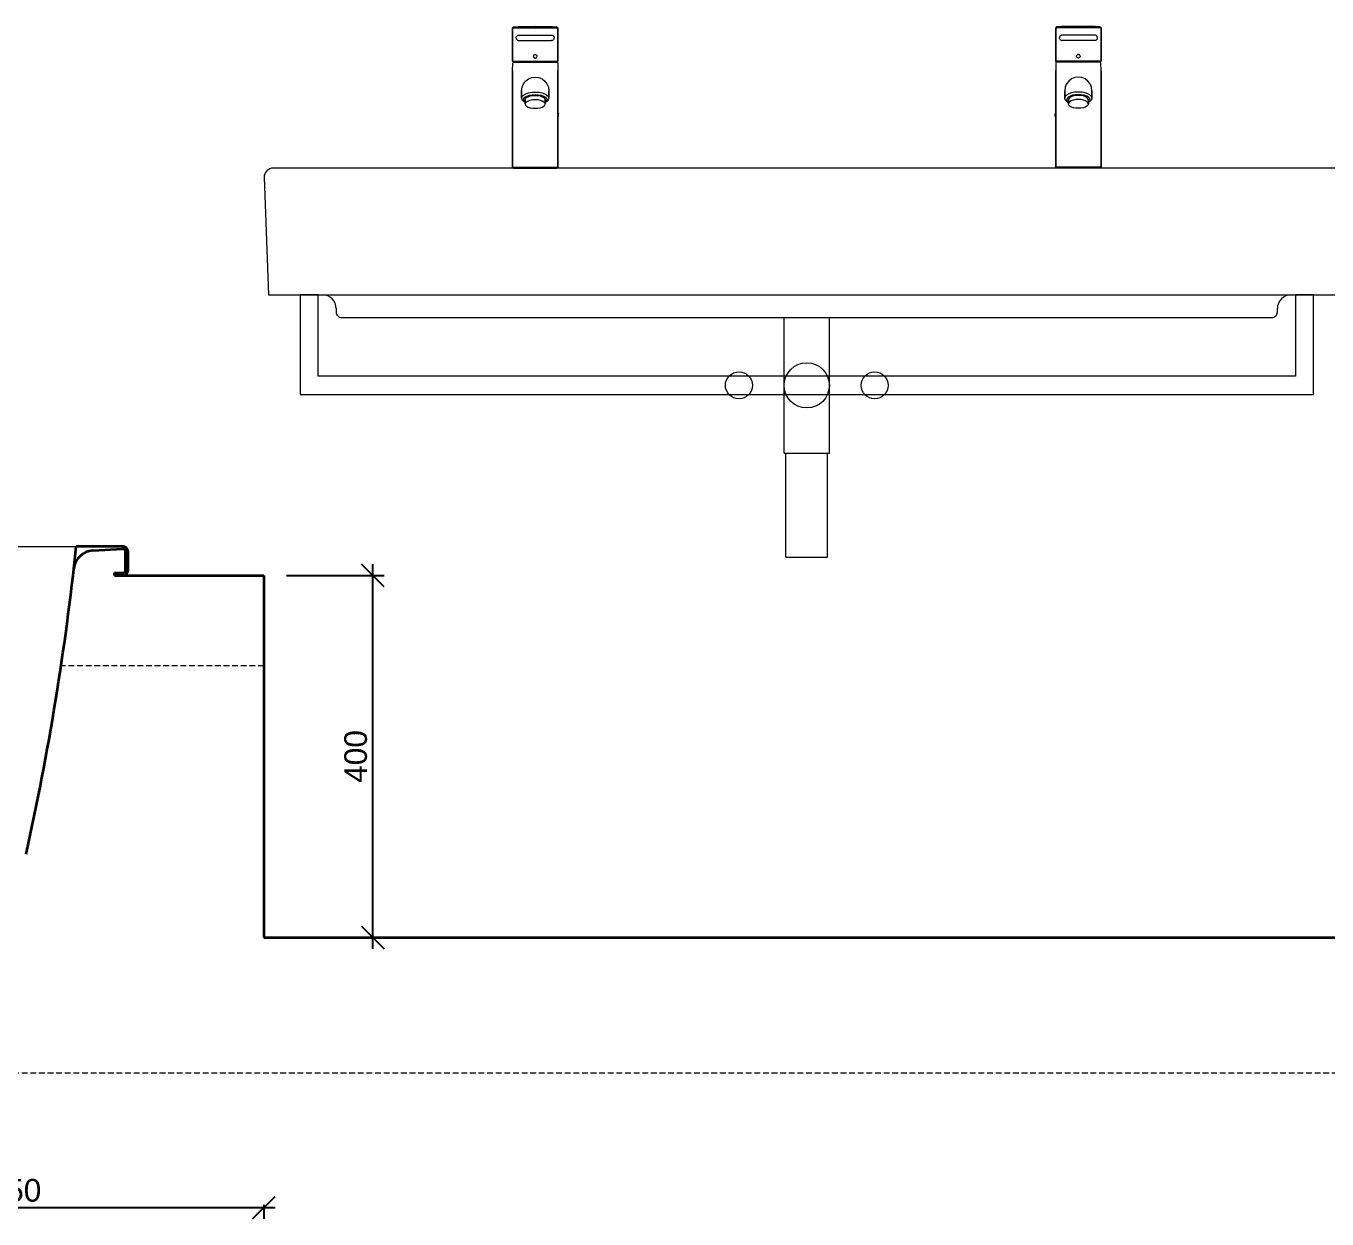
# Model space of a CAD drawing. Header units: millimetres. Extents: x 3767 to 22479, y 1034 to 12216.
# Drawn here: x 17704 to 19142, y 8953 to 10271 of the extents above; entities that cross this region are included whole.
import ezdxf

# ---------------------------------------------------------------- set-up
doc = ezdxf.new("R2010")
doc.units = ezdxf.units.MM
doc.linetypes.add('ČÁRKOVANÁ2', pattern=[9.525, 6.35, -3.175])
for name, color, linetype, lineweight in [('3', 7, 'ČÁRKOVANÁ2', 0), ('dim', 4, 'Continuous', 0), ('equipments', 137, 'Continuous', 13), ('section', 5, 'Continuous', 35), ('section2', 5, 'Continuous', 35)]:
    doc.layers.add(name, color=color, linetype=linetype, lineweight=lineweight)
doc.styles.add('ARIAL', font='arial.ttf')
doc.dimstyles.new('25', dxfattribs={"dimtxt": 25, "dimasz": 25, "dimexe": 12.5, "dimexo": 25, "dimgap": 6.25, "dimtad": 1, "dimdec": 0, "dimdsep": 46, "dimlunit": 6, "dimtxsty": 'ARIAL', "dimblk": 'OBLIQUE', "dimcen": 25, "dimdle": 12.5, "dimclrd": 256, "dimclre": 256, "dimclrt": 2, "dimadec": 0, "dimazin": 0, "dimtfac": 1, "dimtdec": 0, "dimtmove": 0, "dimatfit": 1, "dimldrblk": 'DOTSMALL', "dimfxl": 1, "dimtvp": 1, "dimtolj": 1, "dimtzin": 0, "dimarcsym": 0})

# ---------------------------------------------------------------- blocks, each defined once
blk = doc.blocks.new('A$C0CBC4D60')
at = {"layer": 'equipments', "linetype": 'Continuous'}
blk.add_lwpolyline([(-595, -140), (595, -140), (599.6, -10.4, 0.425099), (589.6, 0), (-589.6, 0, 0.425099), (-599.6, -10.4)], format="xyb", close=True, dxfattribs=at)
blk.add_lwpolyline([(-520, -155), (-520, -159, 0.414214), (-514, -165), (514, -165, 0.414214), (520, -159), (520, -155)], format="xyb", dxfattribs=at)
for centre, radius in [((0, -240), 25), ((-75, -240), 15), ((75, -240), 15)]:
    blk.add_circle(centre, radius, dxfattribs=at)
for centre, start, end in [((-535, -155), 0, 90), ((535, -155), 90, 180)]:
    blk.add_arc(centre, 15, start, end, dxfattribs=at)
blk = doc.blocks.new('A$C12B516C9')
at = {"layer": 'equipments'}
for p, q in [((-25, -150), (-25, 0)), ((-25, -150), (-25, 0)), ((-25, 0), (25, 0)), ((25, -150), (25, 0)), ((-25, -150), (25, -150)), ((-23, -265), (-23, -150)), ((-23, -265), (-23, -150)), ((23, -265), (23, -150)), ((23, -265), (23, -168)), ((-23, -265), (-22.8, -265)), ((-22.8, -265), (-22.2, -265)), ((-22.2, -265), (-21.2, -265)), ((-21.2, -265), (-19.9, -265)), ((-19.9, -265), (-18.2, -265)), ((-18.2, -265), (-16.2, -265)), ((-16.2, -265), (-14, -265)), ((-14, -265), (-11.4, -265)), ((-11.4, -265), (-8.8, -265)), ((-8.8, -265), (-5.9, -265)), ((-5.9, -265), (-3, -265)), ((-3, -265), (0, -265)), ((0, -265), (3, -265)), ((3, -265), (5.9, -265)), ((5.9, -265), (8.8, -265)), ((8.8, -265), (11.4, -265)), ((11.4, -265), (14, -265)), ((14, -265), (16.2, -265)), ((16.2, -265), (18.2, -265)), ((18.2, -265), (19.9, -265)), ((19.9, -265), (21.2, -265)), ((21.2, -265), (22.2, -265)), ((22.2, -265), (22.8, -265)), ((22.8, -265), (23, -265))]:
    blk.add_line(p, q, dxfattribs=at)
blk = doc.blocks.new('_Oblique')
at = {"color": 0, "linetype": 'ByBlock', "lineweight": -2}
blk.add_line((-0.5, -0.5), (0.5, 0.5), dxfattribs=at)
blk = doc.blocks.new('*D186')
at = {"layer": 'Defpoints', "color": 0, "transparency": 16777216}
for p in [(17966.9, 9664.4), (18087.5, 9664.4), (17966.9, 9264.4)]:
    blk.add_point(p, dxfattribs=at)
at = {"layer": 'dim', "lineweight": -2, "transparency": 16777216}
for p, q in [((18087.5, 9251.9), (18087.5, 9676.9)), ((17991.9, 9664.4), (18100, 9664.4)), ((17991.9, 9264.4), (18100, 9264.4))]:
    blk.add_line(p, q, dxfattribs=at)
at = {"layer": 'dim', "lineweight": -2, "transparency": 16777216, "xscale": 25, "yscale": 25, "zscale": 25}
for p, rotation in [((18087.5, 9664.4), 90), ((18087.5, 9264.4), 270)]:
    blk.add_blockref('_Oblique', p, dxfattribs=dict(at, rotation=rotation))
at = {"layer": 'dim', "color": 2, "transparency": 16777216, "insert": (18068.5, 9464.4), "char_height": 25, "attachment_point": 5, "rotation": 90, "style": 'ARIAL'}
blk.add_mtext('\\A1;400', dxfattribs=at)
blk = doc.blocks.new('_DotSmall')
at = {"color": 0, "linetype": 'ByBlock', "const_width": 0.5}
blk.add_lwpolyline([(-0.0625, 0, 1), (0.0625, 0, 1)], format="xyb", close=True, dxfattribs=at)
blk = doc.blocks.new('*D238')
at = {"layer": 'Defpoints', "color": 0, "transparency": 16777216}
for p in [(17416.9, 9266.4), (17966.9, 9264.4), (17416.9, 8965.9)]:
    blk.add_point(p, dxfattribs=at)
at = {"layer": 'dim', "lineweight": -2, "transparency": 16777216}
for p, q in [((17979.4, 8965.9), (17404.4, 8965.9)), ((17416.9, 8968.9), (17416.9, 8953.4)), ((17966.9, 8968.9), (17966.9, 8953.4))]:
    blk.add_line(p, q, dxfattribs=at)
at = {"layer": 'dim', "lineweight": -2, "transparency": 16777216, "xscale": 25, "yscale": 25, "zscale": 25, "rotation": 180}
blk.add_blockref('_Oblique', (17416.9, 8965.9), dxfattribs=at)
at = {"layer": 'dim', "lineweight": -2, "transparency": 16777216, "xscale": 25, "yscale": 25, "zscale": 25}
blk.add_blockref('_Oblique', (17966.9, 8965.9), dxfattribs=at)
at = {"layer": 'dim', "color": 2, "transparency": 16777216, "insert": (17691.9, 8984.9), "char_height": 25, "attachment_point": 5, "style": 'ARIAL'}
blk.add_mtext('\\A1;550', dxfattribs=at)

msp = doc.modelspace()

# ---------------------------------------------------------------- linework, layer by layer
at = {"layer": '3'}
for p, q in [((17966.9, 9564.4), (17742.8, 9564.4)), ((21391.9, 9114.4), (16891.9, 9114.4))]:
    msp.add_line(p, q, dxfattribs=at)
at = {"layer": 'equipments'}
for p, q in [((18241.8, 10269.4), (18242.8, 10270.4)), ((18241.8, 10269.4), (18242.8, 10270.4)), ((18241.8, 10232.4), (18241.8, 10269.4)), ((18241.8, 10269.4), (18242.7, 10269.4)), ((18241.8, 10269.4), (18242.7, 10269.4)), ((18241.8, 10269.4), (18241.8, 10232.4)), ((18242.7, 10269.4), (18245.1, 10269.4)), ((18242.8, 10270.4), (18247.8, 10270.9)), ((18242.8, 10270.4), (18247.8, 10270.9)), ((18242.8, 10270.4), (18243.7, 10270.4)), ((18243.7, 10270.4), (18246, 10270.4)), ((18245.1, 10269.4), (18249.2, 10269.4)), ((18246, 10270.4), (18249.9, 10270.4)), ((18247.8, 10270.9), (18266.8, 10271.4)), ((18247.8, 10270.9), (18266.8, 10271.4)), ((18249.2, 10269.4), (18254.4, 10269.4)), ((18249.9, 10270.4), (18254.8, 10270.4)), ((18254.4, 10269.4), (18260.4, 10269.4)), ((18254.8, 10270.4), (18260.6, 10270.4)), ((18260.4, 10269.4), (18266.8, 10269.4)), ((18260.6, 10270.4), (18266.8, 10270.4)), ((18266.8, 10271.4), (18285.8, 10270.9)), ((18266.8, 10270.4), (18273, 10270.4)), ((18266.8, 10269.4), (18273.2, 10269.4)), ((18273, 10270.4), (18278.8, 10270.4)), ((18273.2, 10269.4), (18279.2, 10269.4)), ((18278.8, 10270.4), (18283.7, 10270.4)), ((18279.2, 10269.4), (18284.4, 10269.4)), ((18283.7, 10270.4), (18287.6, 10270.4)), ((18284.4, 10269.4), (18288.5, 10269.4)), ((18285.8, 10270.9), (18290.8, 10270.4)), ((18287.6, 10270.4), (18289.9, 10270.4)), ((18288.5, 10269.4), (18290.9, 10269.4)), ((18289.9, 10270.4), (18290.8, 10270.4)), ((18290.8, 10270.4), (18291.8, 10269.4)), ((18290.9, 10269.4), (18291.8, 10269.4)), ((18291.8, 10269.4), (18291.8, 10232.4)), ((18291.8, 10232.4), (18291.8, 10269.4)), ((18843, 10270.4), (18842, 10269.4)), ((18842.9, 10269.4), (18842, 10269.4)), ((18842, 10269.4), (18842, 10232.4)), ((18842, 10232.4), (18842, 10269.4)), ((18845.3, 10269.4), (18842.9, 10269.4)), ((18848, 10270.9), (18843, 10270.4)), ((18843.9, 10270.4), (18843, 10270.4)), ((18846.2, 10270.4), (18843.9, 10270.4)), ((18849.4, 10269.4), (18845.3, 10269.4)), ((18850.1, 10270.4), (18846.2, 10270.4)), ((18867, 10271.4), (18848, 10270.9)), ((18854.6, 10269.4), (18849.4, 10269.4)), ((18855, 10270.4), (18850.1, 10270.4)), ((18860.6, 10269.4), (18854.6, 10269.4)), ((18860.8, 10270.4), (18855, 10270.4)), ((18867, 10269.4), (18860.6, 10269.4)), ((18867, 10270.4), (18860.8, 10270.4)), ((18886, 10270.9), (18867, 10271.4)), ((18886, 10270.9), (18867, 10271.4)), ((18873.2, 10270.4), (18867, 10270.4)), ((18873.4, 10269.4), (18867, 10269.4)), ((18879, 10270.4), (18873.2, 10270.4)), ((18879.4, 10269.4), (18873.4, 10269.4)), ((18883.9, 10270.4), (18879, 10270.4)), ((18884.6, 10269.4), (18879.4, 10269.4)), ((18887.8, 10270.4), (18883.9, 10270.4)), ((18888.7, 10269.4), (18884.6, 10269.4)), ((18891, 10270.4), (18886, 10270.9)), ((18891, 10270.4), (18886, 10270.9)), ((18890.1, 10270.4), (18887.8, 10270.4)), ((18891.1, 10269.4), (18888.7, 10269.4)), ((18891, 10270.4), (18890.1, 10270.4)), ((18892, 10269.4), (18891, 10270.4)), ((18892, 10269.4), (18891, 10270.4)), ((18892, 10269.4), (18891.1, 10269.4)), ((18892, 10269.4), (18891.1, 10269.4)), ((18892, 10232.4), (18892, 10269.4)), ((18892, 10269.4), (18892, 10232.4)), ((18245.8, 10258.4), (18245.9, 10259.2)), ((18245.8, 10258.4), (18245.9, 10257.6)), ((18245.9, 10259.2), (18246.2, 10259.9)), ((18245.9, 10257.6), (18246.2, 10256.9)), ((18246.2, 10259.9), (18246.7, 10260.5)), ((18246.7, 10256.3), (18246.2, 10256.9)), ((18246.7, 10260.5), (18247.3, 10261)), ((18246.7, 10256.3), (18247.3, 10255.8)), ((18247.3, 10261), (18248, 10261.3)), ((18247.3, 10255.8), (18248, 10255.5)), ((18248, 10261.3), (18248.8, 10261.4)), ((18248, 10255.5), (18248.8, 10255.4)), ((18248.8, 10261.4), (18249, 10261.4)), ((18248.8, 10255.4), (18249, 10255.4)), ((18249, 10261.4), (18249.4, 10261.4)), ((18249, 10255.4), (18249.4, 10255.4)), ((18249.4, 10261.4), (18250.2, 10261.4)), ((18249.4, 10255.4), (18250.2, 10255.4)), ((18250.2, 10261.4), (18251.2, 10261.4)), ((18250.2, 10255.4), (18251.2, 10255.4)), ((18251.2, 10261.4), (18252.6, 10261.4)), ((18251.2, 10255.4), (18252.6, 10255.4)), ((18252.6, 10261.4), (18254.1, 10261.4)), ((18252.6, 10255.4), (18254.1, 10255.4)), ((18254.1, 10261.4), (18256, 10261.4)), ((18254.1, 10255.4), (18256, 10255.4)), ((18256, 10261.4), (18258, 10261.4)), ((18256, 10255.4), (18258, 10255.4)), ((18258, 10261.4), (18260, 10261.4)), ((18258, 10255.4), (18260, 10255.4)), ((18260, 10261.4), (18262.1, 10261.4)), ((18260, 10255.4), (18262.1, 10255.4)), ((18262.1, 10261.4), (18264.5, 10261.4)), ((18262.1, 10255.4), (18264.5, 10255.4)), ((18264.5, 10261.4), (18266.8, 10261.4)), ((18264.5, 10255.4), (18266.8, 10255.4)), ((18266.8, 10261.4), (18269.1, 10261.4)), ((18266.8, 10255.4), (18269.1, 10255.4)), ((18269.1, 10261.4), (18271.5, 10261.4)), ((18269.1, 10255.4), (18271.5, 10255.4)), ((18271.5, 10261.4), (18273.6, 10261.4)), ((18271.5, 10255.4), (18273.6, 10255.4)), ((18273.6, 10261.4), (18275.6, 10261.4)), ((18273.6, 10255.4), (18275.6, 10255.4)), ((18275.6, 10261.4), (18277.6, 10261.4)), ((18275.6, 10255.4), (18277.6, 10255.4)), ((18277.6, 10261.4), (18279.5, 10261.4)), ((18277.6, 10255.4), (18279.5, 10255.4)), ((18279.5, 10261.4), (18281, 10261.4)), ((18279.5, 10255.4), (18281, 10255.4)), ((18281, 10261.4), (18282.4, 10261.4)), ((18281, 10255.4), (18282.4, 10255.4)), ((18282.4, 10261.4), (18283.4, 10261.4)), ((18282.4, 10255.4), (18283.4, 10255.4)), ((18283.4, 10261.4), (18284.2, 10261.4)), ((18283.4, 10255.4), (18284.2, 10255.4)), ((18284.2, 10261.4), (18284.6, 10261.4)), ((18284.2, 10255.4), (18284.6, 10255.4)), ((18284.6, 10261.4), (18284.8, 10261.4)), ((18284.6, 10255.4), (18284.8, 10255.4)), ((18284.7, 10261.4), (18284.8, 10261.4)), ((18284.7, 10261.4), (18285.6, 10261.3)), ((18284.7, 10255.4), (18284.8, 10255.4)), ((18285.6, 10255.5), (18284.8, 10255.4)), ((18285.6, 10261.3), (18286.3, 10261)), ((18285.6, 10255.5), (18286.3, 10255.8)), ((18286.3, 10261), (18286.9, 10260.5)), ((18286.3, 10255.8), (18286.9, 10256.3)), ((18286.9, 10260.5), (18287.4, 10259.9)), ((18287.4, 10256.9), (18286.9, 10256.3)), ((18287.4, 10259.9), (18287.7, 10259.2)), ((18287.4, 10256.9), (18287.7, 10257.6)), ((18287.7, 10259.2), (18287.8, 10258.4)), ((18287.7, 10257.6), (18287.8, 10258.4)), ((18846.1, 10259.2), (18846, 10258.4)), ((18846.1, 10257.6), (18846, 10258.4)), ((18846.4, 10259.9), (18846.1, 10259.2)), ((18846.4, 10256.9), (18846.1, 10257.6)), ((18846.9, 10260.5), (18846.4, 10259.9)), ((18846.4, 10256.9), (18846.9, 10256.3)), ((18847.5, 10261), (18846.9, 10260.5)), ((18847.5, 10255.8), (18846.9, 10256.3)), ((18848.2, 10261.3), (18847.5, 10261)), ((18848.2, 10255.5), (18847.5, 10255.8)), ((18849.1, 10261.4), (18848.2, 10261.3)), ((18848.2, 10255.5), (18849, 10255.4)), ((18849.2, 10261.4), (18849, 10261.4)), ((18849.1, 10261.4), (18849, 10261.4)), ((18849.2, 10255.4), (18849, 10255.4)), ((18849.1, 10255.4), (18849, 10255.4)), ((18849.6, 10261.4), (18849.2, 10261.4)), ((18849.6, 10255.4), (18849.2, 10255.4)), ((18850.3, 10261.4), (18849.6, 10261.4)), ((18850.3, 10255.4), (18849.6, 10255.4)), ((18851.4, 10261.4), (18850.3, 10261.4)), ((18851.4, 10255.4), (18850.3, 10255.4)), ((18852.8, 10261.4), (18851.4, 10261.4)), ((18852.8, 10255.4), (18851.4, 10255.4)), ((18854.3, 10261.4), (18852.8, 10261.4)), ((18854.3, 10255.4), (18852.8, 10255.4)), ((18856.2, 10261.4), (18854.3, 10261.4)), ((18856.2, 10255.4), (18854.3, 10255.4)), ((18858.1, 10261.4), (18856.2, 10261.4)), ((18858.1, 10255.4), (18856.2, 10255.4)), ((18860.2, 10261.4), (18858.1, 10261.4)), ((18860.2, 10255.4), (18858.1, 10255.4)), ((18862.3, 10261.4), (18860.2, 10261.4)), ((18862.3, 10255.4), (18860.2, 10255.4)), ((18864.7, 10261.4), (18862.3, 10261.4)), ((18864.7, 10255.4), (18862.3, 10255.4)), ((18867, 10261.4), (18864.7, 10261.4)), ((18867, 10255.4), (18864.7, 10255.4)), ((18869.3, 10261.4), (18867, 10261.4)), ((18869.3, 10255.4), (18867, 10255.4)), ((18871.7, 10261.4), (18869.3, 10261.4)), ((18871.7, 10255.4), (18869.3, 10255.4)), ((18873.8, 10261.4), (18871.7, 10261.4)), ((18873.8, 10255.4), (18871.7, 10255.4)), ((18875.8, 10261.4), (18873.8, 10261.4)), ((18875.8, 10255.4), (18873.8, 10255.4)), ((18877.8, 10261.4), (18875.8, 10261.4)), ((18877.8, 10255.4), (18875.8, 10255.4)), ((18879.7, 10261.4), (18877.8, 10261.4)), ((18879.7, 10255.4), (18877.8, 10255.4)), ((18881.2, 10261.4), (18879.7, 10261.4)), ((18881.2, 10255.4), (18879.7, 10255.4)), ((18882.6, 10261.4), (18881.2, 10261.4)), ((18882.6, 10255.4), (18881.2, 10255.4)), ((18883.6, 10261.4), (18882.6, 10261.4)), ((18883.6, 10255.4), (18882.6, 10255.4)), ((18884.4, 10261.4), (18883.6, 10261.4)), ((18884.4, 10255.4), (18883.6, 10255.4)), ((18884.8, 10261.4), (18884.4, 10261.4)), ((18884.8, 10255.4), (18884.4, 10255.4)), ((18885, 10261.4), (18884.8, 10261.4)), ((18885, 10255.4), (18884.8, 10255.4)), ((18885.8, 10261.3), (18885, 10261.4)), ((18885.8, 10255.5), (18885, 10255.4)), ((18886.5, 10261), (18885.8, 10261.3)), ((18886.5, 10255.8), (18885.8, 10255.5)), ((18887.1, 10260.5), (18886.5, 10261)), ((18887.1, 10256.3), (18886.5, 10255.8)), ((18887.6, 10259.9), (18887.1, 10260.5)), ((18887.1, 10256.3), (18887.6, 10256.9)), ((18887.9, 10259.2), (18887.6, 10259.9)), ((18887.9, 10257.6), (18887.6, 10256.9)), ((18888, 10258.4), (18887.9, 10259.2)), ((18888, 10258.4), (18887.9, 10257.6)), ((18264.8, 10238), (18264.9, 10238.5)), ((18264.8, 10238), (18264.9, 10237.5)), ((18264.9, 10238.5), (18265.1, 10239)), ((18264.9, 10237.5), (18265.1, 10237)), ((18265.1, 10239), (18265.4, 10239.4)), ((18265.1, 10237), (18265.4, 10236.6)), ((18265.4, 10239.4), (18265.8, 10239.7)), ((18265.4, 10236.6), (18265.8, 10236.3)), ((18265.8, 10239.7), (18266.3, 10239.9)), ((18265.8, 10236.3), (18266.3, 10236.1)), ((18266.3, 10239.9), (18266.8, 10240)), ((18266.3, 10236.1), (18266.8, 10236)), ((18266.8, 10240), (18267.3, 10239.9)), ((18266.8, 10236), (18267.3, 10236.1)), ((18267.3, 10239.9), (18267.8, 10239.7)), ((18267.3, 10236.1), (18267.8, 10236.3)), ((18267.8, 10239.7), (18268.2, 10239.4)), ((18267.8, 10236.3), (18268.2, 10236.6)), ((18268.2, 10239.4), (18268.5, 10239)), ((18268.2, 10236.6), (18268.5, 10237)), ((18268.5, 10239), (18268.7, 10238.5)), ((18268.5, 10237), (18268.7, 10237.5)), ((18268.7, 10238.5), (18268.8, 10238)), ((18268.7, 10237.5), (18268.8, 10238)), ((18865.1, 10238.5), (18865, 10238)), ((18865.1, 10237.5), (18865, 10238)), ((18865.3, 10239), (18865.1, 10238.5)), ((18865.3, 10237), (18865.1, 10237.5)), ((18865.6, 10239.4), (18865.3, 10239)), ((18865.6, 10236.6), (18865.3, 10237)), ((18866, 10239.7), (18865.6, 10239.4)), ((18866, 10236.3), (18865.6, 10236.6)), ((18866.5, 10239.9), (18866, 10239.7)), ((18866.5, 10236.1), (18866, 10236.3)), ((18867, 10240), (18866.5, 10239.9)), ((18867, 10236), (18866.5, 10236.1)), ((18867.5, 10239.9), (18867, 10240)), ((18867.5, 10236.1), (18867, 10236)), ((18868, 10239.7), (18867.5, 10239.9)), ((18868, 10236.3), (18867.5, 10236.1)), ((18868.4, 10239.4), (18868, 10239.7)), ((18868.4, 10236.6), (18868, 10236.3)), ((18868.7, 10239), (18868.4, 10239.4)), ((18868.7, 10237), (18868.4, 10236.6)), ((18868.9, 10238.5), (18868.7, 10239)), ((18868.9, 10237.5), (18868.7, 10237)), ((18869, 10238), (18868.9, 10238.5)), ((18869, 10238), (18868.9, 10237.5)), ((18241.8, 10232.4), (18242.8, 10231.4)), ((18241.8, 10232.4), (18242.7, 10232.4)), ((18241.8, 10232.4), (18242.8, 10231.4)), ((18241.8, 10232.4), (18242.7, 10232.4)), ((18241.8, 10222.4), (18242, 10230.4)), ((18241.8, 10115.4), (18241.8, 10222.4)), ((18241.8, 10222.4), (18241.8, 10115.4)), ((18242, 10230.4), (18242.3, 10231)), ((18242.3, 10231), (18242.8, 10231.4)), ((18242.7, 10232.4), (18245.1, 10232.4)), ((18242.8, 10231.4), (18243.7, 10231.4)), ((18243.7, 10231.4), (18246, 10231.4)), ((18245.1, 10232.4), (18249.2, 10232.4)), ((18246, 10231.4), (18249.9, 10231.4)), ((18249.2, 10232.4), (18254.4, 10232.4)), ((18249.9, 10231.4), (18254.8, 10231.4)), ((18254.4, 10232.4), (18260.4, 10232.4)), ((18254.8, 10231.4), (18260.6, 10231.4)), ((18260.4, 10232.4), (18266.8, 10232.4)), ((18260.6, 10231.4), (18266.8, 10231.4)), ((18266.8, 10232.4), (18273.2, 10232.4)), ((18266.8, 10231.4), (18273, 10231.4)), ((18273, 10231.4), (18278.8, 10231.4)), ((18273.2, 10232.4), (18279.2, 10232.4)), ((18278.8, 10231.4), (18283.7, 10231.4)), ((18279.2, 10232.4), (18284.4, 10232.4)), ((18283.7, 10231.4), (18287.6, 10231.4)), ((18284.4, 10232.4), (18288.5, 10232.4)), ((18287.6, 10231.4), (18289.9, 10231.4)), ((18288.5, 10232.4), (18290.9, 10232.4)), ((18289.9, 10231.4), (18290.8, 10231.4)), ((18290.8, 10231.4), (18291.8, 10232.4)), ((18290.8, 10231.4), (18291.3, 10231)), ((18290.9, 10232.4), (18291.8, 10232.4)), ((18291.3, 10231), (18291.6, 10230.4)), ((18291.6, 10230.4), (18291.8, 10222.4)), ((18291.8, 10115.4), (18291.8, 10222.4)), ((18291.8, 10222.4), (18291.8, 10115.4)), ((18842.9, 10232.4), (18842, 10232.4)), ((18843, 10231.4), (18842, 10232.4)), ((18842.2, 10230.4), (18842, 10222.4)), ((18842, 10115.4), (18842, 10222.4)), ((18842, 10222.4), (18842, 10115.4)), ((18842.5, 10231), (18842.2, 10230.4)), ((18843, 10231.4), (18842.5, 10231)), ((18845.3, 10232.4), (18842.9, 10232.4)), ((18843.9, 10231.4), (18843, 10231.4)), ((18846.2, 10231.4), (18843.9, 10231.4)), ((18849.4, 10232.4), (18845.3, 10232.4)), ((18850.1, 10231.4), (18846.2, 10231.4)), ((18854.6, 10232.4), (18849.4, 10232.4)), ((18855, 10231.4), (18850.1, 10231.4)), ((18860.6, 10232.4), (18854.6, 10232.4)), ((18860.8, 10231.4), (18855, 10231.4)), ((18867, 10232.4), (18860.6, 10232.4)), ((18867, 10231.4), (18860.8, 10231.4)), ((18873.4, 10232.4), (18867, 10232.4)), ((18873.2, 10231.4), (18867, 10231.4)), ((18879, 10231.4), (18873.2, 10231.4)), ((18879.4, 10232.4), (18873.4, 10232.4)), ((18883.9, 10231.4), (18879, 10231.4)), ((18884.6, 10232.4), (18879.4, 10232.4)), ((18887.8, 10231.4), (18883.9, 10231.4)), ((18888.7, 10232.4), (18884.6, 10232.4)), ((18890.1, 10231.4), (18887.8, 10231.4)), ((18891.1, 10232.4), (18888.7, 10232.4)), ((18891, 10231.4), (18890.1, 10231.4)), ((18892, 10232.4), (18891, 10231.4)), ((18892, 10232.4), (18891, 10231.4)), ((18891.5, 10231), (18891, 10231.4)), ((18892, 10232.4), (18891.1, 10232.4)), ((18892, 10232.4), (18891.1, 10232.4)), ((18891.8, 10230.4), (18891.5, 10231)), ((18892, 10222.4), (18891.8, 10230.4)), ((18892, 10115.4), (18892, 10222.4)), ((18892, 10222.4), (18892, 10115.4)), ((18252.3, 10203.8), (18253.8, 10207.4)), ((18253.8, 10207.4), (18256.2, 10210.5)), ((18256.2, 10210.5), (18259.3, 10212.9)), ((18259.3, 10212.9), (18262.9, 10214.4)), ((18262.9, 10214.4), (18266.8, 10214.9)), ((18266.8, 10214.9), (18270.7, 10214.4)), ((18270.7, 10214.4), (18274.3, 10212.9)), ((18274.3, 10212.9), (18277.4, 10210.5)), ((18277.4, 10210.5), (18279.8, 10207.4)), ((18279.8, 10207.4), (18281.3, 10203.8)), ((18854, 10207.4), (18852.5, 10203.8)), ((18856.4, 10210.5), (18854, 10207.4)), ((18859.5, 10212.9), (18856.4, 10210.5)), ((18863.1, 10214.4), (18859.5, 10212.9)), ((18867, 10214.9), (18863.1, 10214.4)), ((18870.9, 10214.4), (18867, 10214.9)), ((18874.5, 10212.9), (18870.9, 10214.4)), ((18877.6, 10210.5), (18874.5, 10212.9)), ((18880, 10207.4), (18877.6, 10210.5)), ((18881.5, 10203.8), (18880, 10207.4)), ((18251.8, 10199.9), (18252.3, 10203.8)), ((18251.8, 10195.2), (18251.8, 10199.9)), ((18251.8, 10199.8), (18251.8, 10199.9)), ((18251.8, 10199.9), (18251.8, 10199.8)), ((18251.8, 10199.9), (18251.8, 10195.2)), ((18251.8, 10198.6), (18251.8, 10199.8)), ((18251.8, 10199.8), (18251.8, 10198.6)), ((18251.8, 10196.4), (18251.8, 10198.6)), ((18251.8, 10198.6), (18251.8, 10196.4)), ((18251.8, 10193.5), (18251.8, 10196.4)), ((18251.8, 10196.4), (18251.8, 10193.5)), ((18251.8, 10193.5), (18251.8, 10191.7)), ((18251.8, 10191.7), (18251.8, 10193.5)), ((18251.8, 10191.7), (18252.3, 10193.4)), ((18252.3, 10193.4), (18253.8, 10195)), ((18253.8, 10195), (18256.2, 10196.5)), ((18254.3, 10191.4), (18255.5, 10192.8)), ((18255.5, 10192.8), (18257.6, 10194)), ((18256.2, 10196.5), (18259.3, 10197.5)), ((18257.3, 10192.3), (18259, 10193.3)), ((18257.6, 10194), (18260.3, 10194.9)), ((18259, 10193.3), (18261.3, 10194.1)), ((18259.3, 10197.5), (18262.9, 10198.2)), ((18260.3, 10194.9), (18263.4, 10195.5)), ((18261.3, 10194.1), (18264, 10194.6)), ((18262.9, 10198.2), (18266.8, 10198.4)), ((18263.4, 10195.5), (18266.8, 10195.7)), ((18264, 10194.6), (18266.8, 10194.8)), ((18266.8, 10198.4), (18270.7, 10198.2)), ((18266.8, 10195.7), (18270.2, 10195.5)), ((18266.8, 10194.8), (18269.6, 10194.6)), ((18269.6, 10194.6), (18272.3, 10194.1)), ((18270.2, 10195.5), (18273.3, 10194.9)), ((18270.7, 10198.2), (18274.3, 10197.5)), ((18272.3, 10194.1), (18274.6, 10193.3)), ((18273.3, 10194.9), (18276, 10194)), ((18274.3, 10197.5), (18277.4, 10196.5)), ((18274.6, 10193.3), (18276.3, 10192.3)), ((18276, 10194), (18278.1, 10192.8)), ((18277.4, 10196.5), (18279.8, 10195)), ((18278.1, 10192.8), (18279.3, 10191.4)), ((18279.8, 10195), (18281.3, 10193.4)), ((18281.3, 10203.8), (18281.8, 10199.9)), ((18281.3, 10193.4), (18281.8, 10191.7)), ((18281.8, 10199.9), (18281.8, 10199.8)), ((18281.8, 10199.8), (18281.8, 10199.9)), ((18281.8, 10198.6), (18281.8, 10199.8)), ((18281.8, 10199.8), (18281.8, 10198.6)), ((18281.8, 10196.4), (18281.8, 10198.6)), ((18281.8, 10198.6), (18281.8, 10196.4)), ((18281.8, 10193.5), (18281.8, 10196.4)), ((18281.8, 10196.4), (18281.8, 10193.5)), ((18281.8, 10193.5), (18281.8, 10191.7)), ((18281.8, 10191.7), (18281.8, 10193.5)), ((18852.5, 10203.8), (18852, 10199.9)), ((18852, 10199.9), (18852, 10199.8)), ((18852, 10199.8), (18852, 10199.9)), ((18852, 10198.6), (18852, 10199.8)), ((18852, 10199.8), (18852, 10198.6)), ((18852, 10196.4), (18852, 10198.6)), ((18852, 10198.6), (18852, 10196.4)), ((18852, 10193.5), (18852, 10196.4)), ((18852, 10196.4), (18852, 10193.5)), ((18852, 10193.5), (18852, 10191.7)), ((18852, 10191.7), (18852, 10193.5)), ((18852.5, 10193.4), (18852, 10191.7)), ((18854, 10195), (18852.5, 10193.4)), ((18856.4, 10196.5), (18854, 10195)), ((18855.7, 10192.8), (18854.5, 10191.4)), ((18857.8, 10194), (18855.7, 10192.8)), ((18859.5, 10197.5), (18856.4, 10196.5)), ((18859.2, 10193.3), (18857.5, 10192.3)), ((18860.5, 10194.9), (18857.8, 10194)), ((18861.5, 10194.1), (18859.2, 10193.3)), ((18863.1, 10198.2), (18859.5, 10197.5)), ((18863.6, 10195.5), (18860.5, 10194.9)), ((18864.2, 10194.6), (18861.5, 10194.1)), ((18867, 10198.4), (18863.1, 10198.2)), ((18867, 10195.7), (18863.6, 10195.5)), ((18867, 10194.8), (18864.2, 10194.6)), ((18870.9, 10198.2), (18867, 10198.4)), ((18870.4, 10195.5), (18867, 10195.7)), ((18869.8, 10194.6), (18867, 10194.8)), ((18872.5, 10194.1), (18869.8, 10194.6)), ((18873.5, 10194.9), (18870.4, 10195.5)), ((18874.5, 10197.5), (18870.9, 10198.2)), ((18874.8, 10193.3), (18872.5, 10194.1)), ((18876.2, 10194), (18873.5, 10194.9)), ((18877.6, 10196.5), (18874.5, 10197.5)), ((18876.5, 10192.3), (18874.8, 10193.3)), ((18878.3, 10192.8), (18876.2, 10194)), ((18880, 10195), (18877.6, 10196.5)), ((18879.5, 10191.4), (18878.3, 10192.8)), ((18881.5, 10193.4), (18880, 10195)), ((18882, 10199.9), (18881.5, 10203.8)), ((18882, 10191.7), (18881.5, 10193.4)), ((18882, 10195.2), (18882, 10199.9)), ((18882, 10199.8), (18882, 10199.9)), ((18882, 10199.9), (18882, 10199.8)), ((18882, 10199.9), (18882, 10195.2)), ((18882, 10198.6), (18882, 10199.8)), ((18882, 10199.8), (18882, 10198.6)), ((18882, 10196.4), (18882, 10198.6)), ((18882, 10198.6), (18882, 10196.4)), ((18882, 10193.5), (18882, 10196.4)), ((18882, 10196.4), (18882, 10193.5)), ((18882, 10193.5), (18882, 10191.7)), ((18882, 10191.7), (18882, 10193.5)), ((18251.8, 10191.7), (18252.3, 10190)), ((18252.3, 10190), (18253.8, 10188.4)), ((18253.8, 10189.9), (18254.3, 10191.4)), ((18253.8, 10189.9), (18254.3, 10188.4)), ((18253.8, 10188.4), (18255.5, 10187)), ((18254.3, 10188.4), (18255.5, 10187)), ((18255.5, 10187), (18255.8, 10186.8)), ((18255.8, 10189.9), (18256.2, 10191.1)), ((18255.8, 10185.4), (18255.8, 10189.9)), ((18255.8, 10189.9), (18255.8, 10185.4)), ((18255.8, 10185.4), (18256.2, 10186.6)), ((18255.8, 10185.4), (18256.2, 10184.1)), ((18256.2, 10191.1), (18257.3, 10192.3)), ((18256.2, 10186.6), (18257.3, 10187.8)), ((18256.2, 10184.1), (18257.3, 10182.9)), ((18257.3, 10187.8), (18259, 10188.9)), ((18257.3, 10182.9), (18259, 10181.9)), ((18259, 10188.9), (18261.3, 10189.6)), ((18259, 10181.9), (18261.3, 10181.1)), ((18261.3, 10189.6), (18264, 10190.1)), ((18261.3, 10181.1), (18264, 10180.7)), ((18264, 10190.1), (18266.8, 10190.3)), ((18264, 10180.7), (18266.8, 10180.5)), ((18266.8, 10190.3), (18269.6, 10190.1)), ((18266.8, 10180.5), (18269.6, 10180.7)), ((18269.6, 10190.1), (18272.3, 10189.6)), ((18269.6, 10180.7), (18272.3, 10181.1)), ((18272.3, 10189.6), (18274.6, 10188.9)), ((18272.3, 10181.1), (18274.6, 10181.9)), ((18274.6, 10188.9), (18276.3, 10187.8)), ((18274.6, 10181.9), (18276.3, 10182.9)), ((18276.3, 10192.3), (18277.4, 10191.1)), ((18276.3, 10187.8), (18277.4, 10186.6)), ((18276.3, 10182.9), (18277.4, 10184.1)), ((18277.4, 10191.1), (18277.8, 10189.9)), ((18277.4, 10186.6), (18277.8, 10185.4)), ((18277.4, 10184.1), (18277.8, 10185.4)), ((18277.8, 10185.4), (18277.8, 10189.9)), ((18277.8, 10189.9), (18277.8, 10185.4)), ((18277.8, 10186.8), (18278.1, 10187)), ((18278.1, 10187), (18279.3, 10188.4)), ((18278.1, 10187), (18279.8, 10188.4)), ((18279.3, 10191.4), (18279.8, 10189.9)), ((18279.3, 10188.4), (18279.8, 10189.9)), ((18279.8, 10188.4), (18281.3, 10190)), ((18281.3, 10190), (18281.8, 10191.7)), ((18852.5, 10190), (18852, 10191.7)), ((18854, 10188.4), (18852.5, 10190)), ((18854.5, 10191.4), (18854, 10189.9)), ((18854.5, 10188.4), (18854, 10189.9)), ((18855.7, 10187), (18854, 10188.4)), ((18855.7, 10187), (18854.5, 10188.4)), ((18856, 10186.8), (18855.7, 10187)), ((18856.4, 10191.1), (18856, 10189.9)), ((18856, 10185.4), (18856, 10189.9)), ((18856, 10189.9), (18856, 10185.4)), ((18856.4, 10186.6), (18856, 10185.4)), ((18856.4, 10184.1), (18856, 10185.4)), ((18857.5, 10192.3), (18856.4, 10191.1)), ((18857.5, 10187.8), (18856.4, 10186.6)), ((18857.5, 10182.9), (18856.4, 10184.1)), ((18859.2, 10188.9), (18857.5, 10187.8)), ((18859.2, 10181.9), (18857.5, 10182.9)), ((18861.5, 10189.6), (18859.2, 10188.9)), ((18861.5, 10181.1), (18859.2, 10181.9)), ((18864.2, 10190.1), (18861.5, 10189.6)), ((18864.2, 10180.7), (18861.5, 10181.1)), ((18867, 10190.3), (18864.2, 10190.1)), ((18867, 10180.5), (18864.2, 10180.7)), ((18869.8, 10190.1), (18867, 10190.3)), ((18869.8, 10180.7), (18867, 10180.5)), ((18872.5, 10189.6), (18869.8, 10190.1)), ((18872.5, 10181.1), (18869.8, 10180.7)), ((18874.8, 10188.9), (18872.5, 10189.6)), ((18874.8, 10181.9), (18872.5, 10181.1)), ((18876.5, 10187.8), (18874.8, 10188.9)), ((18876.5, 10182.9), (18874.8, 10181.9)), ((18877.6, 10191.1), (18876.5, 10192.3)), ((18877.6, 10186.6), (18876.5, 10187.8)), ((18877.6, 10184.1), (18876.5, 10182.9)), ((18878, 10189.9), (18877.6, 10191.1)), ((18878, 10185.4), (18877.6, 10186.6)), ((18878, 10185.4), (18877.6, 10184.1)), ((18878, 10185.4), (18878, 10189.9)), ((18878, 10189.9), (18878, 10185.4)), ((18878.3, 10187), (18878, 10186.8)), ((18880, 10188.4), (18878.3, 10187)), ((18879.5, 10188.4), (18878.3, 10187)), ((18880, 10189.9), (18879.5, 10191.4)), ((18880, 10189.9), (18879.5, 10188.4)), ((18881.5, 10190), (18880, 10188.4)), ((18882, 10191.7), (18881.5, 10190)), ((18291.8, 10176.1), (18292.6, 10174.2)), ((18291.8, 10169.8), (18292.6, 10172)), ((18292.6, 10172), (18292.6, 10174.2)), ((18842, 10176.1), (18841.2, 10174.2)), ((18841.2, 10172), (18841.2, 10174.2)), ((18842, 10169.8), (18841.2, 10172)), ((18241.8, 10115.4), (18242.8, 10114.4)), ((18241.8, 10115.4), (18242.7, 10115.4)), ((18241.8, 10115.4), (18242.7, 10115.4)), ((18241.8, 10115.4), (18242.8, 10114.4)), ((18242.7, 10115.4), (18245.1, 10115.4)), ((18242.8, 10114.4), (18243.7, 10114.4)), ((18242.8, 10114.4), (18243.7, 10114.4)), ((18243.7, 10114.4), (18246, 10114.4)), ((18243.7, 10114.4), (18246, 10114.4)), ((18245.1, 10115.4), (18249.2, 10115.4)), ((18246, 10114.4), (18249.9, 10114.4)), ((18246, 10114.4), (18249.9, 10114.4)), ((18249.2, 10115.4), (18254.4, 10115.4)), ((18249.9, 10114.4), (18254.8, 10114.4)), ((18249.9, 10114.4), (18254.8, 10114.4)), ((18254.4, 10115.4), (18260.4, 10115.4)), ((18254.8, 10114.4), (18260.6, 10114.4)), ((18254.8, 10114.4), (18260.6, 10114.4)), ((18260.4, 10115.4), (18266.8, 10115.4)), ((18260.6, 10114.4), (18266.8, 10114.4)), ((18260.6, 10114.4), (18266.8, 10114.4)), ((18266.8, 10115.4), (18273.2, 10115.4)), ((18266.8, 10114.4), (18273, 10114.4)), ((18266.8, 10114.4), (18273, 10114.4)), ((18273, 10114.4), (18278.8, 10114.4)), ((18273, 10114.4), (18278.8, 10114.4)), ((18273.2, 10115.4), (18279.2, 10115.4)), ((18278.8, 10114.4), (18283.7, 10114.4)), ((18278.8, 10114.4), (18283.7, 10114.4)), ((18279.2, 10115.4), (18284.4, 10115.4)), ((18283.7, 10114.4), (18287.6, 10114.4)), ((18283.7, 10114.4), (18287.6, 10114.4)), ((18284.4, 10115.4), (18288.5, 10115.4)), ((18287.6, 10114.4), (18289.9, 10114.4)), ((18287.6, 10114.4), (18289.9, 10114.4)), ((18288.5, 10115.4), (18290.9, 10115.4)), ((18289.9, 10114.4), (18290.8, 10114.4)), ((18289.9, 10114.4), (18290.8, 10114.4)), ((18290.8, 10114.4), (18291.8, 10115.4)), ((18290.8, 10114.4), (18291.8, 10115.4)), ((18290.9, 10115.4), (18291.8, 10115.4)), ((18843, 10114.4), (18842, 10115.4)), ((18842.9, 10115.4), (18842, 10115.4)), ((18843, 10114.4), (18842, 10115.4)), ((18845.3, 10115.4), (18842.9, 10115.4)), ((18843.9, 10114.4), (18843, 10114.4)), ((18843.9, 10114.4), (18843, 10114.4)), ((18846.2, 10114.4), (18843.9, 10114.4)), ((18846.2, 10114.4), (18843.9, 10114.4)), ((18849.4, 10115.4), (18845.3, 10115.4)), ((18850.1, 10114.4), (18846.2, 10114.4)), ((18850.1, 10114.4), (18846.2, 10114.4)), ((18854.6, 10115.4), (18849.4, 10115.4)), ((18855, 10114.4), (18850.1, 10114.4)), ((18855, 10114.4), (18850.1, 10114.4)), ((18860.6, 10115.4), (18854.6, 10115.4)), ((18860.8, 10114.4), (18855, 10114.4)), ((18860.8, 10114.4), (18855, 10114.4)), ((18867, 10115.4), (18860.6, 10115.4)), ((18867, 10114.4), (18860.8, 10114.4)), ((18867, 10114.4), (18860.8, 10114.4)), ((18873.4, 10115.4), (18867, 10115.4)), ((18873.2, 10114.4), (18867, 10114.4)), ((18873.2, 10114.4), (18867, 10114.4)), ((18879, 10114.4), (18873.2, 10114.4)), ((18879, 10114.4), (18873.2, 10114.4)), ((18879.4, 10115.4), (18873.4, 10115.4)), ((18883.9, 10114.4), (18879, 10114.4)), ((18883.9, 10114.4), (18879, 10114.4)), ((18884.6, 10115.4), (18879.4, 10115.4)), ((18887.8, 10114.4), (18883.9, 10114.4)), ((18887.8, 10114.4), (18883.9, 10114.4)), ((18888.7, 10115.4), (18884.6, 10115.4)), ((18890.1, 10114.4), (18887.8, 10114.4)), ((18890.1, 10114.4), (18887.8, 10114.4)), ((18891.1, 10115.4), (18888.7, 10115.4)), ((18891, 10114.4), (18890.1, 10114.4)), ((18891, 10114.4), (18890.1, 10114.4)), ((18892, 10115.4), (18891, 10114.4)), ((18892, 10115.4), (18891, 10114.4)), ((18892, 10115.4), (18891.1, 10115.4)), ((18892, 10115.4), (18891.1, 10115.4)), ((17074.2, 9696.4), (17759.6, 9696.4))]:
    msp.add_line(p, q, dxfattribs=at)
msp.add_lwpolyline([(19106.9, 9974.4), (19106.9, 9884.4), (18026.9, 9884.4), (18026.9, 9974.4), (18006.9, 9974.4), (18006.9, 9864.4), (19126.9, 9864.4), (19126.9, 9974.4)], close=True, dxfattribs=at)
at = {"layer": 'section', "linetype": 'Continuous'}
for p, q in [((17810.9, 9696.4), (17759.6, 9696.4)), ((17777.9, 9691.9), (17810.7, 9693.7)), ((17814.2, 9670.4), (17814.2, 9690.4)), ((17816.9, 9670.4), (17816.9, 9690.4)), ((17801.9, 9667.1), (17810.9, 9667.1)), ((17801.9, 9664.4), (17801.9, 9667.1)), ((17801.9, 9664.4), (17810.9, 9664.4)), ((17810.9, 9664.4), (17966.9, 9664.4)), ((17966.9, 9664.4), (17966.9, 9264.4)), ((17966.9, 9264.4), (21391.9, 9264.4))]:
    msp.add_line(p, q, dxfattribs=at)
for centre, radius, start, end in [((14773.3, 10009.3), 3002.7, 347.441, 354.0181), ((17779.1, 9669.6), 22.3, 93.1681, 173.5531), ((17810.9, 9690.4), 6, 0, 93.1726), ((17810.9, 9690.4), 3.3, 0, 93.1723), ((17810.9, 9670.4), 6, 270, 0), ((17810.9, 9670.4), 3.3, 270, 0)]:
    msp.add_arc(centre, radius, start, end, dxfattribs=at)

# ---------------------------------------------------------------- block references
at = {"layer": 'equipments'}
msp.add_blockref('A$C12B516C9', (18566.9, 9949.4), dxfattribs=at)
at = {"layer": 'section2'}
msp.add_blockref('A$C0CBC4D60', (18566.9, 10114.4), dxfattribs=at)

# ---------------------------------------------------------------- dimensions: what is measured, and where the dimension line sits
at = {"layer": 'dim'}
dim = msp.add_linear_dim(base=(18087.5, 9664.4), p1=(17966.9, 9264.4), p2=(17966.9, 9664.4), angle=90, dimstyle='25', dxfattribs=at)
dim.commit()
dim.dimension.update_dxf_attribs({"geometry": '*D186', "text_midpoint": (18068.5, 9464.4)})
dim = msp.add_linear_dim(base=(17416.9, 8965.9), p1=(17966.9, 9264.4), p2=(17416.9, 9266.4), dimstyle='25', override={"dimfxl": 3, "dimfxlon": 1}, dxfattribs=at)
dim.commit()
dim.dimension.update_dxf_attribs({"geometry": '*D238', "text_midpoint": (17691.9, 8984.9)})

doc.saveas('drawing.dxf')
